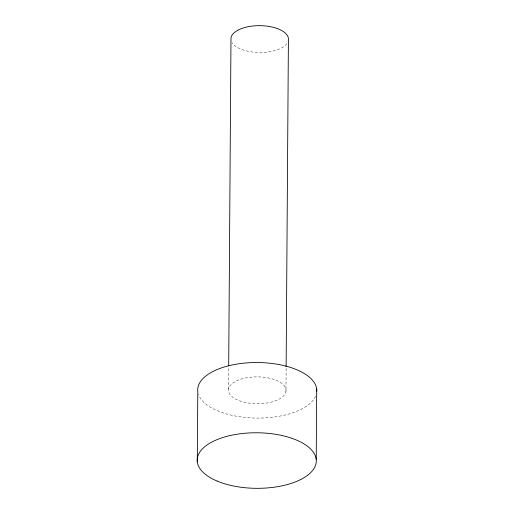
<?xml version="1.0" encoding="UTF-8"?>
<svg xmlns="http://www.w3.org/2000/svg" width="514" height="514" viewBox="0 0 514 514"><rect width="100%" height="100%" fill="white"/><g stroke="black" fill="none" stroke-linecap="round" stroke-linejoin="round"><path stroke-width="0.39" stroke-dasharray="2.57 1.93" d="M228.537 389.169L228.691 366.713M285.957 391.443A28.784 13.428 0.4 0 0 244.709 378.15A28.784 13.428 0.4 0 0 241.072 401.325A28.784 13.428 0.4 0 0 285.957 391.443L286.125 367.388M286.883 43.639A28.784 13.428 0.4 0 1 258.844 52.492A28.784 13.428 0.4 0 1 232 42.585M315.57 396.249A59.56 27.775 0.4 0 1 256.011 418.068A59.56 27.775 0.4 0 1 198.468 394.476"/><path stroke-width="0.77" d="M197.299 461.829L197.787 391.584A59.56 27.775 0.4 0 1 256.133 362.524A59.56 27.775 0.4 0 1 316.791 391.199M228.698 365.91L230.985 37.94A28.784 13.428 0.4 0 1 261.799 25.7A28.784 13.428 0.4 0 1 288.405 40.214L286.131 366.585M316.213 459.272L316.701 389.021M217.146 481.078A59.56 27.775 0.4 0 0 315.076 466.494A59.56 27.775 0.4 0 0 238.04 434.073A59.56 27.775 0.4 0 0 217.146 481.078"/></g></svg>
